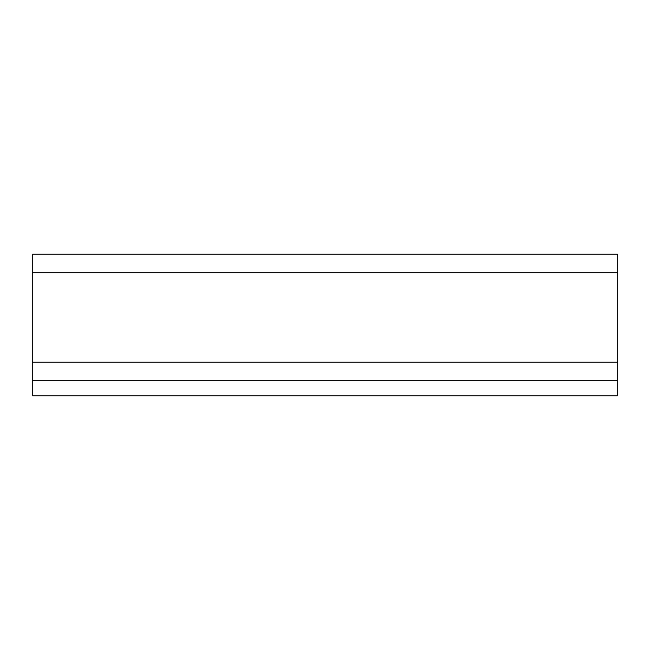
<?xml version="1.0" encoding="UTF-8"?>
<svg xmlns="http://www.w3.org/2000/svg" width="650" height="650" viewBox="0 0 650 650"><rect width="100%" height="100%" fill="white"/><g stroke="black" fill="none" stroke-linecap="round" stroke-linejoin="round"><path stroke-width="0.97" d="M32.5 272.529L617.5 272.529M32.5 362.399L617.5 362.399M32.5 380.494L617.5 380.494M617.5 254.41L32.5 254.41L32.5 395.59L617.5 395.59L617.5 254.41"/></g></svg>
